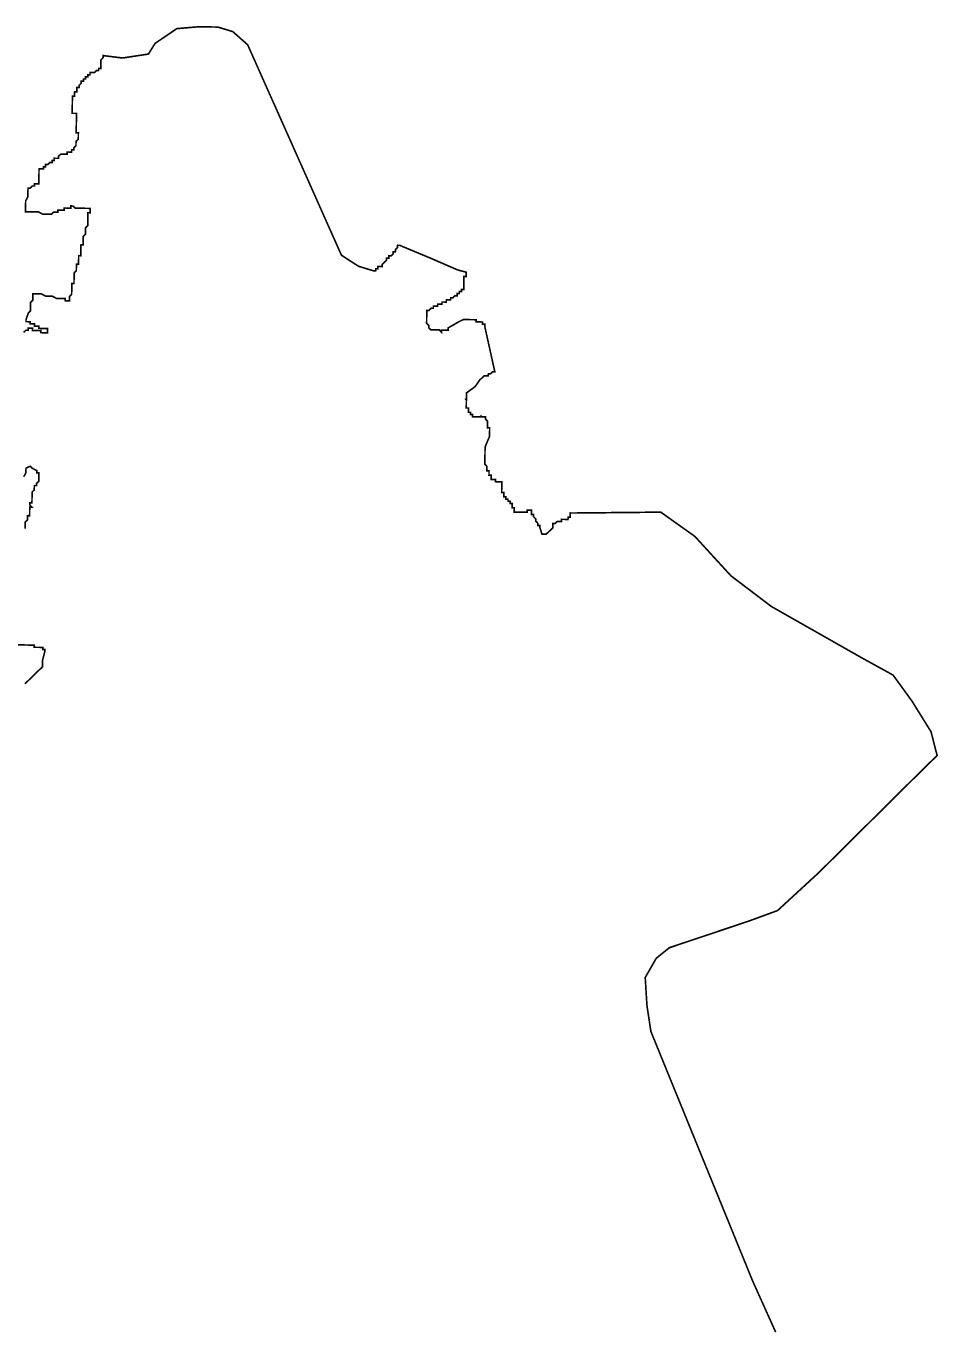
# Model space of a CAD drawing. Header units: metres. Extents: x 257673 to 289848, y 2129691 to 2228029.
# Drawn here: x 271297 to 272980, y 2143651 to 2146048 of the extents above; entities that cross this region are included whole.
import ezdxf

# ---------------------------------------------------------------- set-up
doc = ezdxf.new("R2010")
doc.units = ezdxf.units.M
doc.header["$MEASUREMENT"] = 0
doc.layers.add('HAZARDS LINE', color=1, linetype='Continuous')

msp = doc.modelspace()

# ---------------------------------------------------------------- linework, layer by layer
at = {"layer": 'HAZARDS LINE', "lineweight": 18}
for points in [[(271292.4, 2145482.3, 2.98, 2.98, 0), (271296.4, 2145486.2, 2.98, 2.98, 0), (271300.4, 2145486.1, 2.98, 2.98, 0), (271300.4, 2145490.1, 2.98, 2.98, 0), (271308.4, 2145490, 2.98, 2.98, 0), (271308.3, 2145486, 2.98, 2.98, 0), (271324.2, 2145485.8, 2.98, 2.98, 0), (271324.2, 2145481.8, 2.98, 2.98, 0), (271336.1, 2145481.6, 2.98, 2.98, 0), (271336.2, 2145489.6, 2.98, 2.98, 0), (271320.3, 2145489.8, 2.98, 2.98, 0), (271320.4, 2145493.8, 2.98, 2.98, 0), (271312.4, 2145493.9, 2.98, 2.98, 0), (271312.5, 2145497.9, 2.98, 2.98, 0), (271304.5, 2145498, 2.98, 2.98, 0), (271304.6, 2145502, 2.98, 2.98, 0), (271296.6, 2145502.1, 2.98, 2.98, 0), (271296.7, 2145506.1, 2.98, 2.98, 0), (271300.9, 2145517.9, 2.98, 2.98, 0), (271304.9, 2145521.8, 2.98, 2.98, 0), (271305.1, 2145537.7, 2.98, 2.98, 0), (271309.2, 2145541.7, 2.98, 2.98, 0), (271309.3, 2145553.6, 2.98, 2.98, 0), (271325.2, 2145553.3, 2.98, 2.98, 0), (271333.1, 2145549.3, 2.98, 2.98, 0), (271345, 2145549.1, 2.98, 2.98, 0), (271352.9, 2145545, 2.98, 2.98, 0), (271368.8, 2145544.7, 2.98, 2.98, 0), (271368.8, 2145540.8, 2.98, 2.98, 0), (271376.7, 2145540.7, 2.98, 2.98, 0), (271376.8, 2145548.6, 2.98, 2.98, 0), (271380.9, 2145552.5, 2.98, 2.98, 0), (271381.2, 2145572.4, 2.98, 2.98, 0), (271385.2, 2145572.3, 2.98, 2.98, 0), (271385.4, 2145592.2, 2.98, 2.98, 0), (271389.5, 2145596.1, 2.98, 2.98, 0), (271389.7, 2145608.1, 2.98, 2.98, 0), (271393.6, 2145608, 2.98, 2.98, 0), (271393.9, 2145623.9, 2.98, 2.98, 0), (271397.8, 2145623.8, 2.98, 2.98, 0), (271398.1, 2145643.7, 2.98, 2.98, 0), (271402.1, 2145643.7, 2.98, 2.98, 0), (271402.3, 2145659.6, 2.98, 2.98, 0), (271406.4, 2145663.5, 2.98, 2.98, 0), (271406.6, 2145675.4, 2.98, 2.98, 0), (271410.6, 2145679.3, 2.98, 2.98, 0), (271410.9, 2145703.2, 2.98, 2.98, 0), (271414.9, 2145703.1, 2.98, 2.98, 0), (271415, 2145711.1, 2.98, 2.98, 0), (271387.2, 2145711.5, 2.98, 2.98, 0), (271383.3, 2145715.5, 2.98, 2.98, 0), (271379.3, 2145715.6, 2.98, 2.98, 0), (271379.3, 2145711.6, 2.98, 2.98, 0), (271367.3, 2145711.8, 2.98, 2.98, 0), (271367.3, 2145707.8, 2.98, 2.98, 0), (271355.4, 2145708, 2.98, 2.98, 0), (271355.3, 2145704, 2.98, 2.98, 0), (271347.3, 2145704.1, 2.98, 2.98, 0), (271343.3, 2145700.2, 2.98, 2.98, 0), (271327.4, 2145700.4, 2.98, 2.98, 0), (271319.5, 2145704.5, 2.98, 2.98, 0), (271295.7, 2145704.9, 2.98, 2.98, 0), (271296, 2145724.8, 2.98, 2.98, 0), (271300.1, 2145732.7, 2.98, 2.98, 0), (271300.3, 2145748.6, 2.98, 2.98, 0), (271304.3, 2145748.5, 2.98, 2.98, 0), (271308.3, 2145752.4, 2.98, 2.98, 0), (271312.3, 2145752.4, 2.98, 2.98, 0), (271312.3, 2145756.3, 2.98, 2.98, 0), (271320.3, 2145756.2, 2.98, 2.98, 0), (271320.7, 2145784, 2.98, 2.98, 0), (271328.7, 2145783.9, 2.98, 2.98, 0), (271328.7, 2145787.9, 2.98, 2.98, 0), (271332.7, 2145787.8, 2.98, 2.98, 0), (271332.7, 2145791.8, 2.98, 2.98, 0), (271336.7, 2145791.8, 2.98, 2.98, 0), (271340.8, 2145795.7, 2.98, 2.98, 0), (271344.7, 2145795.6, 2.98, 2.98, 0), (271344.8, 2145799.6, 2.98, 2.98, 0), (271348.8, 2145799.5, 2.98, 2.98, 0), (271348.8, 2145803.5, 2.98, 2.98, 0), (271356.8, 2145803.4, 2.98, 2.98, 0), (271356.8, 2145807.4, 2.98, 2.98, 0), (271360.9, 2145811.3, 2.98, 2.98, 0), (271372.8, 2145811.1, 2.98, 2.98, 0), (271372.8, 2145815.1, 2.98, 2.98, 0), (271380.8, 2145815, 2.98, 2.98, 0), (271380.9, 2145818.9, 2.98, 2.98, 0), (271384.8, 2145818.9, 2.98, 2.98, 0), (271384.9, 2145822.9, 2.98, 2.98, 0), (271388.9, 2145826.8, 2.98, 2.98, 0), (271389, 2145834.7, 2.98, 2.98, 0), (271393.1, 2145838.6, 2.98, 2.98, 0), (271393.3, 2145850.6, 2.98, 2.98, 0), (271389.3, 2145850.6, 2.98, 2.98, 0), (271389.8, 2145886.4, 2.98, 2.98, 0), (271381.9, 2145886.5, 2.98, 2.98, 0), (271382.3, 2145918.3, 2.98, 2.98, 0), (271386.3, 2145918.3, 2.98, 2.98, 0), (271386.4, 2145926.2, 2.98, 2.98, 0), (271390.4, 2145926.2, 2.98, 2.98, 0), (271390.5, 2145934.1, 2.98, 2.98, 0), (271394.5, 2145934.1, 2.98, 2.98, 0), (271394.6, 2145938, 2.98, 2.98, 0), (271398.6, 2145941.9, 2.98, 2.98, 0), (271398.6, 2145945.9, 2.98, 2.98, 0), (271402.6, 2145945.9, 2.98, 2.98, 0), (271402.7, 2145949.8, 2.98, 2.98, 0), (271406.7, 2145949.8, 2.98, 2.98, 0), (271406.7, 2145953.8, 2.98, 2.98, 0), (271410.7, 2145953.7, 2.98, 2.98, 0), (271410.7, 2145957.7, 2.98, 2.98, 0), (271414.7, 2145957.6, 2.98, 2.98, 0), (271414.8, 2145961.6, 2.98, 2.98, 0), (271422.7, 2145961.5, 2.98, 2.98, 0), (271426.8, 2145965.4, 2.98, 2.98, 0), (271430.7, 2145965.3, 2.98, 2.98, 0), (271430.8, 2145969.3, 2.98, 2.98, 0), (271434.8, 2145969.2, 2.98, 2.98, 0), (271435, 2145985.1, 2.98, 2.98, 0), (271439, 2145989.1, 2.98, 2.98, 0), (271439.1, 2145993, 2.98, 2.98, 0), (271474.8, 2145988.5, 2.98, 2.98, 0), (271522.6, 2145995.8, 2.98, 2.98, 0), (271534.9, 2146015.5, 2.98, 2.98, 0), (271575, 2146042.7, 2.98, 2.98, 0), (271614.8, 2146046.1, 2.98, 2.98, 0), (271650.6, 2146045.6, 2.98, 2.98, 0), (271678.3, 2146037.2, 2.98, 2.98, 0), (271705.8, 2146012.9, 2.98, 2.98, 0), (271878.9, 2145624.7, 2.98, 2.98, 0), (271910.4, 2145604.3, 2.98, 2.98, 0), (271938.1, 2145595.9, 2.98, 2.98, 0), (271942.1, 2145595.9, 2.98, 2.98, 0), (271942.2, 2145599.9, 2.98, 2.98, 0), (271946.1, 2145599.8, 2.98, 2.98, 0), (271946.2, 2145603.8, 2.98, 2.98, 0), (271954.2, 2145603.7, 2.98, 2.98, 0), (271954.2, 2145607.6, 2.98, 2.98, 0), (271958.2, 2145611.6, 2.98, 2.98, 0), (271962.3, 2145615.5, 2.98, 2.98, 0), (271962.3, 2145619.4, 2.98, 2.98, 0), (271966.3, 2145619.4, 2.98, 2.98, 0), (271966.4, 2145623.4, 2.98, 2.98, 0), (271970.3, 2145623.3, 2.98, 2.98, 0), (271974.4, 2145627.2, 2.98, 2.98, 0), (271974.4, 2145631.2, 2.98, 2.98, 0), (271978.4, 2145631.1, 2.98, 2.98, 0), (271978.5, 2145635.1, 2.98, 2.98, 0), (271982.5, 2145639, 2.98, 2.98, 0), (271982.6, 2145643, 2.98, 2.98, 0), (271986.5, 2145642.9, 2.98, 2.98, 0), (272045.8, 2145618.2, 2.98, 2.98, 0), (272093.2, 2145597.6, 2.98, 2.98, 0), (272109.1, 2145593.4, 2.98, 2.98, 0), (272108.9, 2145585.5, 2.98, 2.98, 0), (272105, 2145585.5, 2.98, 2.98, 0), (272104.6, 2145561.7, 2.98, 2.98, 0), (272100.6, 2145561.7, 2.98, 2.98, 0), (272100.6, 2145557.7, 2.98, 2.98, 0), (272096.6, 2145557.8, 2.98, 2.98, 0), (272096.5, 2145553.8, 2.98, 2.98, 0), (272092.6, 2145553.9, 2.98, 2.98, 0), (272092.5, 2145549.9, 2.98, 2.98, 0), (272088.5, 2145550, 2.98, 2.98, 0), (272084.5, 2145546.1, 2.98, 2.98, 0), (272080.5, 2145546.1, 2.98, 2.98, 0), (272080.5, 2145542.1, 2.98, 2.98, 0), (272072.5, 2145542.3, 2.98, 2.98, 0), (272072.5, 2145538.3, 2.98, 2.98, 0), (272064.5, 2145538.4, 2.98, 2.98, 0), (272064.4, 2145534.4, 2.98, 2.98, 0), (272056.5, 2145534.5, 2.98, 2.98, 0), (272056.4, 2145530.6, 2.98, 2.98, 0), (272048.5, 2145530.7, 2.98, 2.98, 0), (272048.4, 2145526.7, 2.98, 2.98, 0), (272044.5, 2145526.8, 2.98, 2.98, 0), (272040.4, 2145522.9, 2.98, 2.98, 0), (272036.4, 2145522.9, 2.98, 2.98, 0), (272036.1, 2145499.1, 2.98, 2.98, 0), (272040, 2145495, 2.98, 2.98, 0), (272039.9, 2145491, 2.98, 2.98, 0), (272043.9, 2145487, 2.98, 2.98, 0), (272059.8, 2145486.8, 2.98, 2.98, 0), (272063.7, 2145482.7, 2.98, 2.98, 0), (272063.7, 2145486.7, 2.98, 2.98, 0), (272075.7, 2145486.5, 2.98, 2.98, 0), (272075.7, 2145490.5, 2.98, 2.98, 0), (272095.8, 2145502.1, 2.98, 2.98, 0), (272103.8, 2145506, 2.98, 2.98, 0), (272127.6, 2145505.7, 2.98, 2.98, 0), (272127.6, 2145501.7, 2.98, 2.98, 0), (272139.5, 2145501.5, 2.98, 2.98, 0), (272139.4, 2145497.5, 2.98, 2.98, 0), (272143.4, 2145497.5, 2.98, 2.98, 0), (272143.4, 2145493.5, 2.98, 2.98, 0), (272162, 2145409.7, 2.98, 2.98, 0), (272158, 2145409.8, 2.98, 2.98, 0), (272154, 2145405.9, 2.98, 2.98, 0), (272150, 2145405.9, 2.98, 2.98, 0), (272149.9, 2145401.9, 2.98, 2.98, 0), (272142, 2145402.1, 2.98, 2.98, 0), (272138, 2145398.1, 2.98, 2.98, 0), (272133.9, 2145394.2, 2.98, 2.98, 0), (272125.8, 2145382.4, 2.98, 2.98, 0), (272109.7, 2145370.7, 2.98, 2.98, 0), (272109.5, 2145358.8, 2.98, 2.98, 0), (272109.3, 2145342.9, 2.98, 2.98, 0), (272113.3, 2145342.8, 2.98, 2.98, 0), (272113.2, 2145334.9, 2.98, 2.98, 0), (272117.1, 2145334.8, 2.98, 2.98, 0), (272117.1, 2145330.8, 2.98, 2.98, 0), (272121.1, 2145330.8, 2.98, 2.98, 0), (272121, 2145326.8, 2.98, 2.98, 0), (272136.9, 2145326.6, 2.98, 2.98, 0), (272144.9, 2145326.5, 2.98, 2.98, 0), (272144.8, 2145322.5, 2.98, 2.98, 0), (272148.7, 2145318.4, 2.98, 2.98, 0), (272148.5, 2145306.5, 2.98, 2.98, 0), (272152.5, 2145306.5, 2.98, 2.98, 0), (272152.3, 2145290.6, 2.98, 2.98, 0), (272144, 2145270.8, 2.98, 2.98, 0), (272143.6, 2145239, 2.98, 2.98, 0), (272147.5, 2145235, 2.98, 2.98, 0), (272147.4, 2145227, 2.98, 2.98, 0), (272151.3, 2145227, 2.98, 2.98, 0), (272151.2, 2145219, 2.98, 2.98, 0), (272155.2, 2145218.9, 2.98, 2.98, 0), (272155.1, 2145211, 2.98, 2.98, 0), (272163, 2145210.9, 2.98, 2.98, 0), (272163, 2145206.9, 2.98, 2.98, 0), (272174.9, 2145206.7, 2.98, 2.98, 0), (272174.6, 2145186.8, 2.98, 2.98, 0), (272178.6, 2145186.8, 2.98, 2.98, 0), (272178.4, 2145178.8, 2.98, 2.98, 0), (272182.4, 2145178.8, 2.98, 2.98, 0), (272182.4, 2145174.8, 2.98, 2.98, 0), (272186.3, 2145174.7, 2.98, 2.98, 0), (272186.3, 2145170.8, 2.98, 2.98, 0), (272190.3, 2145170.7, 2.98, 2.98, 0), (272190.2, 2145166.7, 2.98, 2.98, 0), (272194.2, 2145166.7, 2.98, 2.98, 0), (272194, 2145158.7, 2.98, 2.98, 0), (272198, 2145158.7, 2.98, 2.98, 0), (272197.9, 2145150.7, 2.98, 2.98, 0), (272221.8, 2145150.4, 2.98, 2.98, 0), (272221.8, 2145154.3, 2.98, 2.98, 0), (272229.8, 2145154.2, 2.98, 2.98, 0), (272229.6, 2145146.3, 2.98, 2.98, 0), (272233.6, 2145146.2, 2.98, 2.98, 0), (272233.6, 2145142.2, 2.98, 2.98, 0), (272237.5, 2145138.2, 2.98, 2.98, 0), (272237.4, 2145134.2, 2.98, 2.98, 0), (272241.3, 2145130.2, 2.98, 2.98, 0), (272241.3, 2145126.2, 2.98, 2.98, 0), (272245.2, 2145126.1, 2.98, 2.98, 0), (272245.2, 2145122.2, 2.98, 2.98, 0), (272249, 2145110.2, 2.98, 2.98, 0), (272256.9, 2145110.1, 2.98, 2.98, 0), (272261, 2145114, 2.98, 2.98, 0), (272269, 2145121.8, 2.98, 2.98, 0), (272269.2, 2145129.8, 2.98, 2.98, 0), (272273.1, 2145129.7, 2.98, 2.98, 0), (272277.2, 2145133.6, 2.98, 2.98, 0), (272285.1, 2145133.5, 2.98, 2.98, 0), (272285.2, 2145137.5, 2.98, 2.98, 0), (272297.1, 2145137.3, 2.98, 2.98, 0), (272297.2, 2145141.3, 2.98, 2.98, 0), (272301.1, 2145141.2, 2.98, 2.98, 0), (272301.3, 2145149.2, 2.98, 2.98, 0), (272305.2, 2145149.1, 2.98, 2.98, 0), (272468.3, 2145150.7, 2.98, 2.98, 0), (272531.2, 2145106, 2.98, 2.98, 0), (272597.7, 2145033.4, 2.98, 2.98, 0), (272672.4, 2144976.7, 2.98, 2.98, 0), (272838, 2144882.7, 2.98, 2.98, 0), (272897.2, 2144850.1, 2.98, 2.98, 0), (272932.2, 2144801.8, 2.98, 2.98, 0), (272967.2, 2144745.6, 2.98, 2.98, 0), (272978.4, 2144701.7, 2.98, 2.98, 0), (272954.2, 2144678.2, 2.98, 2.98, 0), (272760.6, 2144486.3, 2.98, 2.98, 0), (272684, 2144415.8, 2.98, 2.98, 0), (272632, 2144396.7, 2.98, 2.98, 0), (272484.2, 2144347.2, 2.98, 2.98, 0), (272460, 2144327.7, 2.98, 2.98, 0), (272439.6, 2144292.2, 2.98, 2.98, 0), (272442.8, 2144240.5, 2.98, 2.98, 0), (272450.1, 2144192.6, 2.98, 2.98, 0), (272637.8, 2143732.6, 2.98, 2.98, 0), (272680.4, 2143638, 2.98, 2.98, 0)], [(271295, 2145120.4, 2.98, 2.98, 0), (271295.1, 2145132.3, 2.98, 2.98, 0), (271299.2, 2145136.2, 2.98, 2.98, 0), (271299.3, 2145144.2, 2.98, 2.98, 0), (271303.3, 2145144.1, 2.98, 2.98, 0), (271303.5, 2145160, 2.98, 2.98, 0), (271307.5, 2145159.9, 2.98, 2.98, 0), (271303.6, 2145164, 2.98, 2.98, 0), (271303.6, 2145168, 2.98, 2.98, 0), (271307.6, 2145167.9, 2.98, 2.98, 0), (271307.9, 2145187.8, 2.98, 2.98, 0), (271311.9, 2145191.7, 2.98, 2.98, 0), (271312, 2145199.6, 2.98, 2.98, 0), (271316, 2145199.6, 2.98, 2.98, 0), (271316.1, 2145203.6, 2.98, 2.98, 0), (271320.1, 2145207.5, 2.98, 2.98, 0), (271320.3, 2145223.4, 2.98, 2.98, 0), (271316.4, 2145223.4, 2.98, 2.98, 0), (271316.4, 2145227.4, 2.98, 2.98, 0), (271308.5, 2145231.5, 2.98, 2.98, 0), (271304.6, 2145235.5, 2.98, 2.98, 0), (271296.6, 2145231.7, 2.98, 2.98, 0), (271296.5, 2145223.7, 2.98, 2.98, 0), (271292.4, 2145215.8, 2.98, 2.98, 0)], [(271294.7, 2144834.1, 2.98, 2.98, 0), (271327, 2144865.4, 2.98, 2.98, 0), (271327.1, 2144877.3, 2.98, 2.98, 0), (271331.3, 2144893.2, 2.98, 2.98, 0), (271331.4, 2144897.1, 2.98, 2.98, 0), (271327.4, 2144897.2, 2.98, 2.98, 0), (271327.5, 2144901.2, 2.98, 2.98, 0), (271311.6, 2144901.4, 2.98, 2.98, 0), (271311.6, 2144905.4, 2.98, 2.98, 0), (271279.8, 2144905.9, 2.98, 2.98, 0)]]:
    msp.add_lwpolyline(points, format="xyseb", dxfattribs=at)
at = {"layer": 'HAZARDS LINE', "lineweight": 0, "const_width": 2.98}
for points in [[(272105.6, 2145358.9), (272109.5, 2145358.8)], [(272137, 2145330.6), (272136.9, 2145326.6)]]:
    msp.add_lwpolyline(points, close=True, dxfattribs=at)

doc.saveas('drawing.dxf')
